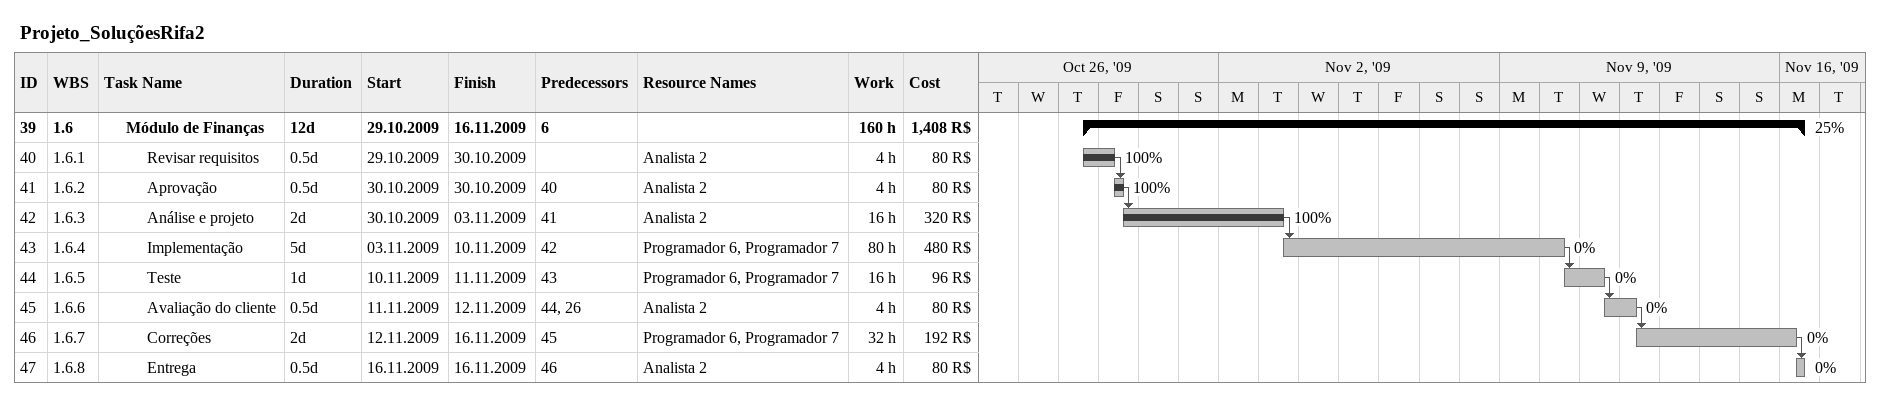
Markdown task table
Projeto_SoluçõesRifa2

| ID | WBS | Task | Duration | Start | Finish | Predecessors | Resources | % complete | Work (h) | Cost (R$) |
|---|---|---|---|---|---|---|---|---|---|---|
| 39 | 1.6 | **Módulo de Finanças** | 12d | 2009-10-29 | 2009-11-16 | 6 |  | 25 | 160 | 1408 |
| 40 | 1.6.1 | Revisar requisitos | 0.5d | 2009-10-29 | 2009-10-30 |  | Analista 2 | 100 | 4 | 80 |
| 41 | 1.6.2 | Aprovação | 0.5d | 2009-10-30 | 2009-10-30 | 40 | Analista 2 | 100 | 4 | 80 |
| 42 | 1.6.3 | Análise e projeto | 2d | 2009-10-30 | 2009-11-03 | 41 | Analista 2 | 100 | 16 | 320 |
| 43 | 1.6.4 | Implementação | 5d | 2009-11-03 | 2009-11-10 | 42 | Programador 6, Programador 7 | 0 | 80 | 480 |
| 44 | 1.6.5 | Teste | 1d | 2009-11-10 | 2009-11-11 | 43 | Programador 6, Programador 7 | 0 | 16 | 96 |
| 45 | 1.6.6 | Avaliação do cliente | 0.5d | 2009-11-11 | 2009-11-12 | 44, 26 | Analista 2 | 0 | 4 | 80 |
| 46 | 1.6.7 | Correções | 2d | 2009-11-12 | 2009-11-16 | 45 | Programador 6, Programador 7 | 0 | 32 | 192 |
| 47 | 1.6.8 | Entrega | 0.5d | 2009-11-16 | 2009-11-16 | 46 | Analista 2 | 0 | 4 | 80 |
